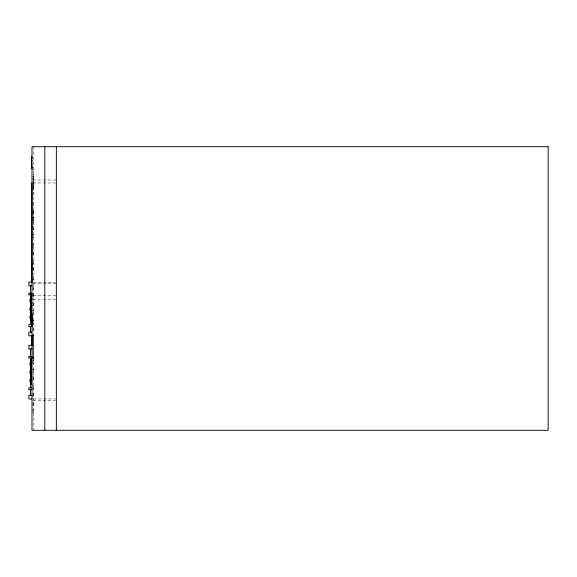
<?xml version="1.0" encoding="UTF-8"?>
<svg xmlns="http://www.w3.org/2000/svg" width="577" height="577" viewBox="0 0 577 577"><rect width="100%" height="100%" fill="white"/><g stroke="black" fill="none" stroke-linecap="round" stroke-linejoin="round"><path stroke-width="0.43" stroke-dasharray="2.88 2.16" d="M32.514 169.321L33.827 169.321M32.514 171.412L33.827 171.412M32.514 176.649L33.827 176.649M32.514 178.747L33.827 178.747M32.86 180.024L56.344 180.024M32.788 182.981L55.471 182.981M32.514 185.643L33.827 185.643M32.514 187.734L33.827 187.734M32.514 192.97L33.827 192.97M32.514 195.069L33.827 195.069M32.514 203.032L33.827 203.032M32.514 205.131L33.827 205.131M32.514 210.475L33.827 210.475M32.514 211.341L33.827 211.341M32.514 212.574L33.827 212.574M32.514 213.432L33.827 213.432M32.514 217.81L33.827 217.81M32.514 218.669L33.827 218.669M32.514 219.902L33.827 219.902M32.514 220.767L33.827 220.767M32.514 226.797L33.827 226.797M32.514 227.663L33.827 227.663M32.514 228.896L33.827 228.896M32.514 229.754L33.827 229.754M32.514 234.132L33.827 234.132M32.514 234.99L33.827 234.99M32.514 236.224L33.827 236.224M32.514 237.089L33.827 237.089M32.514 244.194L33.827 244.194M32.514 245.052L33.827 245.052M32.514 246.285L33.827 246.285M32.514 247.151L33.827 247.151M32.514 251.522L33.827 251.522M32.514 252.387L33.827 252.387M32.514 253.62L33.827 253.62M32.514 254.479L33.827 254.479M32.514 260.22L33.827 260.22M32.514 261.085L33.827 261.085M32.514 262.319L33.827 262.319M32.514 263.177L33.827 263.177M32.514 267.555L33.827 267.555M32.514 268.413L33.827 268.413M32.514 269.654L33.827 269.654M32.514 270.512L33.827 270.512M32.514 276.91L33.827 276.91M32.514 277.775L33.827 277.775M32.514 279.008L33.827 279.008M32.514 279.867L33.827 279.867M33.473 282.752L55.464 282.752M32.86 283.66L56.344 283.66M32.514 286.509L33.827 286.509M32.514 287.375L33.827 287.375M32.514 288.608L33.827 288.608M32.514 289.466L33.827 289.466M32.514 293.844L33.827 293.844M32.514 294.703L33.827 294.703M32.86 295.518L56.344 295.518M32.514 295.943L33.827 295.943M32.514 296.802L33.827 296.802M32.788 299.189L55.471 299.189M32.514 302.831L33.827 302.831M32.514 303.697L33.827 303.697M32.514 304.93L33.827 304.93M32.514 305.788L33.827 305.788M32.514 310.166L33.827 310.166M32.514 311.025L33.827 311.025M32.514 312.258L33.827 312.258M32.514 313.123L33.827 313.123M32.514 320.228L33.827 320.228M32.514 321.086L33.827 321.086M32.514 322.319L33.827 322.319M32.514 323.185L33.827 323.185M32.514 327.563L33.827 327.563M32.514 328.421L33.827 328.421M32.514 329.655L33.827 329.655M32.514 330.513L33.827 330.513M33.827 358.468L33.3 358.468L33.3 360.827M32.514 360.279L33.827 360.279M32.514 361.137L33.827 361.137M32.514 362.378L33.827 362.378M32.514 363.236L33.827 363.236M32.514 369.107L33.827 369.107M32.514 369.965L33.827 369.965M32.514 371.199L33.827 371.199M32.514 372.064L33.827 372.064M32.514 376.435L33.827 376.435M32.514 377.3L33.827 377.3M32.514 378.534L33.827 378.534M32.514 379.392L33.827 379.392M32.514 385.883L33.827 385.883M32.514 386.749L33.827 386.749M32.514 387.982L33.827 387.982M32.514 388.84L33.827 388.84M32.514 393.218L33.827 393.218M32.514 394.077L33.827 394.077M32.514 395.317L33.827 395.317M32.514 396.175L33.827 396.175M33.473 398.959L55.464 398.959M32.86 400.784L55.479 400.784M32.514 402.357L33.827 402.357M32.514 403.215L33.827 403.215M32.514 404.448L33.827 404.448M32.514 405.306L33.827 405.306M32.514 409.684L33.827 409.684M32.514 410.543L33.827 410.543M32.514 411.783L33.827 411.783M32.514 412.642L33.827 412.642M33.827 146.695L33.827 334.321M33.827 357.495L33.827 430.305M33.553 174.045L33.553 190.158M33.343 210.273L33.343 224.467M33.25 176.072L33.25 189.068"/><path stroke-width="0.87" d="M31.915 263.141L31.237 268.37L31.915 268.37M31.995 156.987L31.439 156.973L31.439 168.073L31.995 168.073M31.439 157.701L31.995 157.701M31.519 157.961L31.995 157.961M31.439 160.608L31.995 160.608M31.439 165.527L31.995 165.527M31.519 166.717L31.995 166.717M31.439 167.352L31.995 167.352M31.439 167.388L31.995 167.388M31.995 168.095L31.519 168.095L31.519 156.98M31.995 282.088L28.85 282.088L28.85 285.738L31.995 285.738M31.995 293.275L28.85 293.275L28.85 294.84L31.995 294.84M31.995 295.46L31.208 295.46L31.208 320.862L31.995 320.862M31.208 298.807L31.995 298.807M31.295 299.701L29.896 299.701L29.896 301.533L31.295 301.533M31.295 308.342L29.896 308.342L29.896 310.174L31.295 310.174M31.995 313.794L31.995 326.358M31.295 316.463L29.896 316.463L29.896 318.295L31.295 318.295M31.208 317.66L31.995 317.66M31.995 324.627L28.85 324.627L28.85 326.459L31.995 326.459M31.995 332.136L28.85 332.136L28.85 335.785L31.995 335.785M31.995 335.223L33.827 335.223M31.995 345.291L28.85 345.291L28.85 348.941L31.995 348.941M31.995 356.478L28.85 356.478L28.85 358.05L31.995 358.05M31.995 357.495L33.827 357.495M31.995 358.67L31.208 358.67L31.208 384.073L31.995 384.073M31.208 362.017L31.995 362.017M31.295 362.904L29.896 362.904L29.896 364.743L31.295 364.743M31.295 371.552L29.896 371.552L29.896 373.384L31.295 373.384M31.295 379.666L29.896 379.666L29.896 381.498L31.295 381.498M31.208 380.87L31.995 380.87M31.995 387.838L28.85 387.838L28.85 389.67L31.995 389.67M31.995 395.346L28.85 395.346L28.85 398.995L31.995 398.995M56.344 146.695L56.344 430.305M44.826 146.695L44.826 430.305M33.3 334.826L33.3 357.495M31.915 182.981L31.915 282.752M31.915 335.59L31.915 345.623M31.692 318.252L31.692 322.392M30.422 285.738L30.422 293.275M30.422 294.84L30.422 308.327M30.422 309.734L30.422 316.787M30.422 317.992L30.422 324.627M30.422 326.459L30.422 332.136M30.422 348.941L30.422 356.478M30.422 358.05L30.422 387.838M30.422 389.67L30.422 395.346M548.15 146.695L31.995 146.695L31.995 430.305L548.15 430.305L548.15 146.695"/></g></svg>
